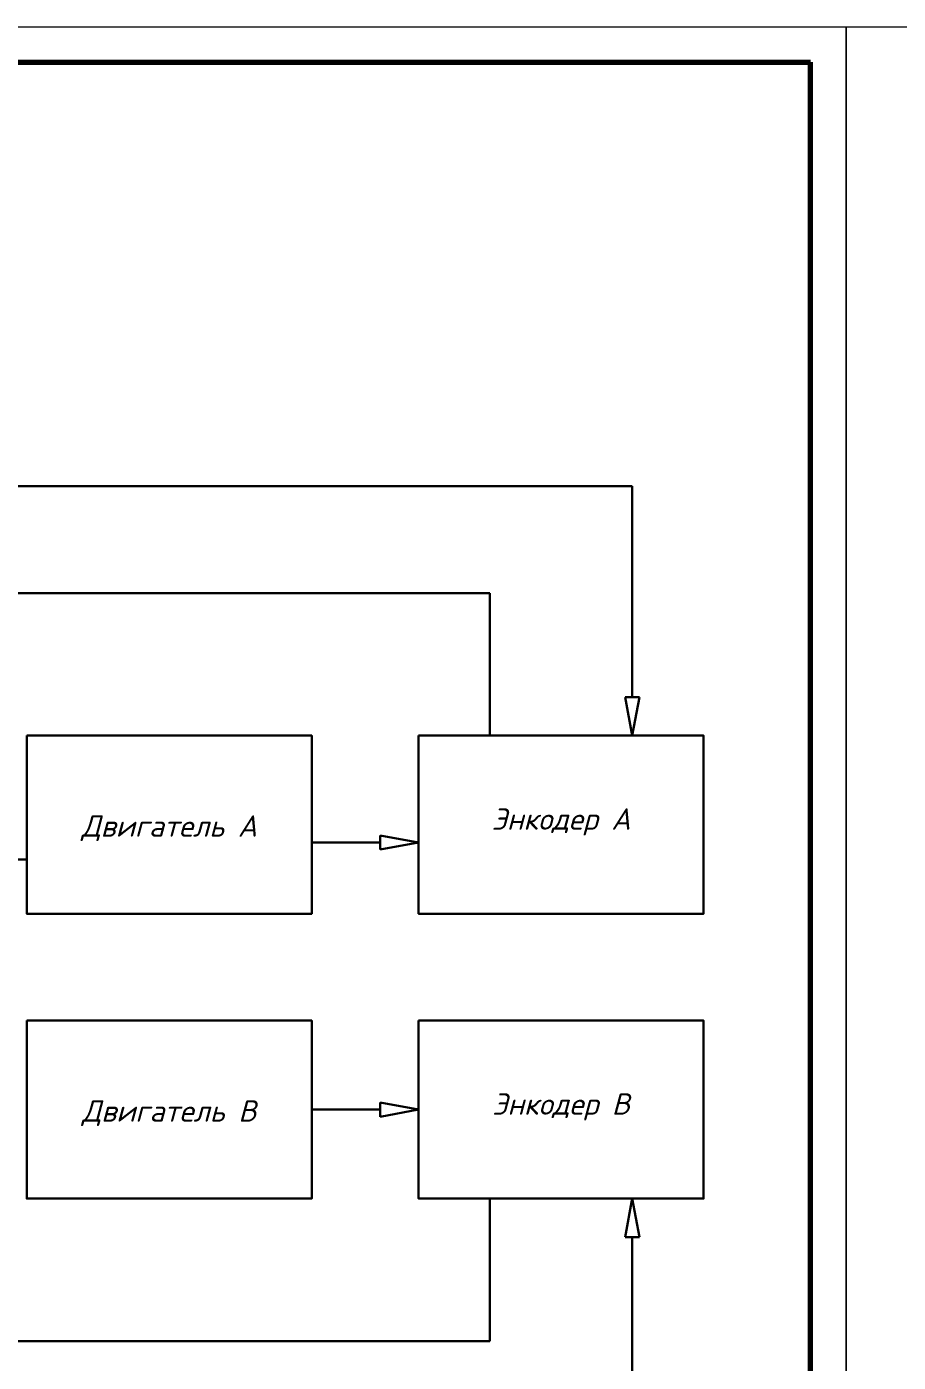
# Model space of a CAD drawing. Header units: millimetres. Extents: x 2470 to 6390, y 1560 to 2814.
# Drawn here: x 2775 to 2897.3, y 1967 to 2154.5 of the extents above; entities that cross this region are included whole.
import ezdxf

# ---------------------------------------------------------------- set-up
doc = ezdxf.new("R2010")
doc.units = ezdxf.units.MM
for name, color, linetype, lineweight in [('border', 7, 'Continuous', 70), ('Sheet', 7, 'Continuous', 30), ('Text', 7, 'Continuous', 18)]:
    doc.layers.add(name, color=color, linetype=linetype, lineweight=lineweight)
doc.styles.add('Main', font='isocpeur.ttf', dxfattribs={"oblique": 15, "height": 3})

msp = doc.modelspace()

# ---------------------------------------------------------------- linework, layer by layer
at = {"layer": 'border', "lineweight": 18}
for p, q in [((2470, 2154.5), (2890, 2154.5)), ((2890, 2154.5), (2890, 1857.5)), ((2890, 1857.5), (2890, 2154.5)), ((2890, 2154.5), (3310, 2154.5)), ((2890, 2154.5), (2910, 2154.5))]:
    msp.add_line(p, q, dxfattribs=at)
at = {"layer": 'border', "lineweight": 70}
for p in [(2490, 2149.5), (2885, 1862.5)]:
    msp.add_line(p, (2885, 2149.5), dxfattribs=at)
at = {"layer": 'Sheet'}
for p, q in [((2610, 2090), (2860, 2090)), ((2860, 2090), (2860, 2060.408687139202)), ((2840, 2075), (2752.5, 2075)), ((2840, 2055), (2840, 2075)), ((2860, 2055), (2859.001950186502, 2060.408687139202)), ((2860.998049813498, 2060.408687139202), (2859.001950186502, 2060.408687139202)), ((2860, 2055), (2860.998049813498, 2060.408687139202)), ((2815, 2040), (2824.591312860797, 2040)), ((2830, 2040), (2824.591312860797, 2040.998049813498)), ((2824.591312860797, 2040.998049813498), (2824.591312860797, 2039.001950186502)), ((2830, 2040), (2824.591312860797, 2039.001950186502)), ((2775.013347269021, 2037.613779902219), (2753.3494, 2037.613779902219)), ((2815, 2002.5), (2824.591312860797, 2002.5)), ((2830, 2002.5), (2824.591312860797, 2003.498049813498)), ((2824.591312860797, 2003.498049813498), (2824.591312860797, 2001.501950186502)), ((2830, 2002.5), (2824.591312860797, 2001.501950186502)), ((2840, 1970), (2840, 1990)), ((2860, 1990.000000000002), (2859.001950186501, 1984.591312860799)), ((2860, 1990.000000000002), (2860.998049813498, 1984.591312860799)), ((2859.001950186501, 1984.591312860799), (2860.998049813498, 1984.591312860799)), ((2860, 1984.591312860799), (2860, 1972.5)), ((2860, 1972.5), (2860, 1955)), ((2752.5, 1970), (2840, 1970))]:
    msp.add_line(p, q, dxfattribs=at)
for points in [[(2775, 2055), (2815, 2055), (2815, 2030), (2775, 2030)], [(2830, 2055), (2870, 2055), (2870, 2030), (2830, 2030)], [(2775, 2015), (2815, 2015), (2815, 1990), (2775, 1990)], [(2830, 2015), (2870, 2015), (2870, 1990), (2830, 1990)]]:
    msp.add_lwpolyline(points, close=True, dxfattribs=at)

# ---------------------------------------------------------------- texts
at = {"layer": 'Text', "lineweight": 70, "char_height": 3, "attachment_point": 5, "style": 'Main'}
for s, insert in [('Двигатель A', (2795, 2042)), ('Энкодер A', (2850, 2042.879560285848)), ('Энкодер B', (2850, 2002.879560285848)), ('Двигатель B', (2795, 2002))]:
    msp.add_mtext_dynamic_manual_height_columns(s, width=45, gutter_width=15, heights=[0], dxfattribs=dict(at, insert=insert))

doc.saveas('drawing.dxf')
